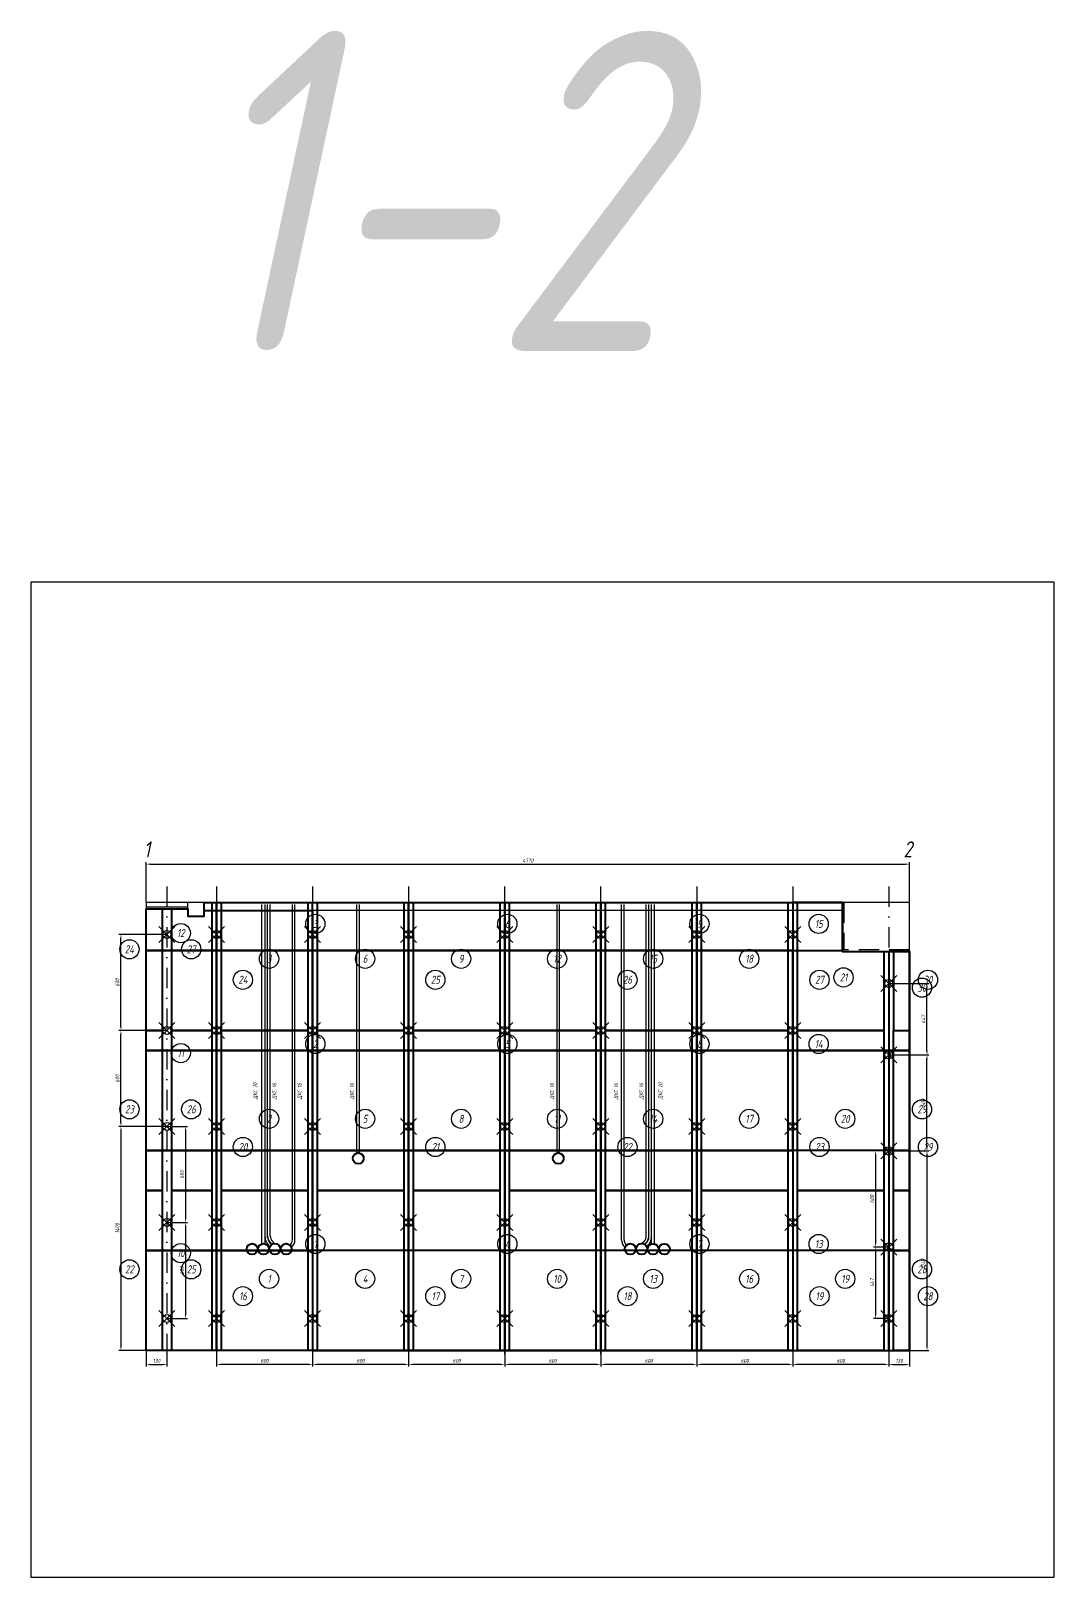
# Model space of a CAD drawing. Header units: millimetres. Extents: x -58926 to 122586, y -58688 to 8347.
# Drawn here: x -12860 to -6467, y -1320 to 8340 of the extents above; entities that cross this region are included whole.
import ezdxf
from ezdxf.enums import TextEntityAlignment as Align

# ---------------------------------------------------------------- set-up
doc = ezdxf.new("R2010")
doc.units = ezdxf.units.MM
doc.header["$PDMODE"] = 35
doc.header["$PDSIZE"] = 50
doc.linetypes.add('DASHDOT', pattern=[25.4, 12.7, -6.35, 0, -6.35])
doc.linetypes.add('DASHED', pattern=[19.05, 12.7, -6.35])
for name, color, linetype in [('01 Черновое', 7, 'Continuous'), ('02 Розетки', 7, 'Continuous'), ('02 ЭОМ и СС', 7, 'Continuous'), ('03 Потолок', 7, 'Continuous'), ('04 Освещение', 7, 'Continuous'), ('05 Слаботочка', 7, 'Continuous'), ('101 Крепление', 7, 'Continuous'), ('101 Крепление размеры', 7, 'Continuous'), ('102 Звукоизоляция', 7, 'Continuous'), ('103 ГВЛ слой 1', 7, 'Continuous'), ('104 ГВЛ слой 2', 7, 'Continuous')]:
    doc.layers.add(name, color=color, linetype=linetype)
doc.layers.add('100 noprint', color=1, linetype='Continuous', plot=False)
doc.styles.get("Standard").update_dxf_attribs({"font": 'arial.ttf'})
doc.styles.add('ГОСТ-ISOCPEUR', font='isocpeui.ttf', dxfattribs={"width": 0.8})
doc.dimstyles.new('ISO-25', dxfattribs={"dimtxt": 2.5, "dimasz": 2.5, "dimexe": 1.25, "dimexo": 0.625, "dimtad": 1, "dimtxsty": 'Standard', "dimcen": 2.5, "dimadec": 0, "dimazin": 0, "dimtfac": 1, "dimtmove": 0, "dimatfit": 3, "dimfxl": 1, "dimarcsym": 0})

# ---------------------------------------------------------------- blocks, each defined once
blk = doc.blocks.new('*D39')
at = {"layer": '101 Крепление размеры', "color": 0, "lineweight": -2}
for p, q in [((-7499.5, 95.2), (-7499.5, -4.3)), ((-7474.5, 8.2), (-7394.5, 8.2)), ((-7369.5, 95.2), (-7369.5, -4.3))]:
    blk.add_line(p, q, dxfattribs=at)
at = {"layer": '101 Крепление размеры', "color": 0}
for points in [[(-7474.5, 12.4), (-7474.5, 4.1), (-7499.5, 8.2)], [(-7394.5, 4.1), (-7394.5, 12.4), (-7369.5, 8.2)]]:
    blk.add_solid(points, dxfattribs=at)
at = {"layer": 'Defpoints', "color": 0}
for p in [(-7499.5, 95.2), (-7369.5, 95.2), (-7369.5, 8.2)]:
    blk.add_point(p, dxfattribs=at)
at = {"layer": '101 Крепление размеры', "color": 0, "insert": (-7434.5, 30.7), "char_height": 25, "attachment_point": 5, "style": 'ГОСТ-ISOCPEUR'}
blk.add_mtext('130', dxfattribs=at)
blk = doc.blocks.new('*D40')
at = {"layer": '101 Крепление размеры', "color": 0, "lineweight": -2}
for p, q in [((-8099.5, 95.2), (-8099.5, -4.3)), ((-7524.5, 8.2), (-8074.5, 8.2)), ((-7499.5, 95.2), (-7499.5, -4.3))]:
    blk.add_line(p, q, dxfattribs=at)
at = {"layer": '101 Крепление размеры', "color": 0}
for points in [[(-8074.5, 12.4), (-8074.5, 4.1), (-8099.5, 8.2)], [(-7524.5, 4.1), (-7524.5, 12.4), (-7499.5, 8.2)]]:
    blk.add_solid(points, dxfattribs=at)
at = {"layer": 'Defpoints', "color": 0}
for p in [(-8099.5, 95.2), (-8099.5, 8.2), (-7499.5, 95.2)]:
    blk.add_point(p, dxfattribs=at)
at = {"layer": '101 Крепление размеры', "color": 0, "insert": (-7799.5, 30.7), "char_height": 25, "attachment_point": 5, "style": 'ГОСТ-ISOCPEUR'}
blk.add_mtext('600', dxfattribs=at)
blk = doc.blocks.new('*D41')
at = {"layer": '101 Крепление размеры', "color": 0, "lineweight": -2}
for p, q in [((-8699.5, 95.2), (-8699.5, -4.3)), ((-8124.5, 8.2), (-8674.5, 8.2)), ((-8099.5, 95.2), (-8099.5, -4.3))]:
    blk.add_line(p, q, dxfattribs=at)
at = {"layer": '101 Крепление размеры', "color": 0}
for points in [[(-8674.5, 12.4), (-8674.5, 4.1), (-8699.5, 8.2)], [(-8124.5, 4.1), (-8124.5, 12.4), (-8099.5, 8.2)]]:
    blk.add_solid(points, dxfattribs=at)
at = {"layer": 'Defpoints', "color": 0}
for p in [(-8699.5, 95.2), (-8699.5, 8.2), (-8099.5, 95.2)]:
    blk.add_point(p, dxfattribs=at)
at = {"layer": '101 Крепление размеры', "color": 0, "insert": (-8399.5, 30.7), "char_height": 25, "attachment_point": 5, "style": 'ГОСТ-ISOCPEUR'}
blk.add_mtext('600', dxfattribs=at)
blk = doc.blocks.new('*D42')
at = {"layer": '101 Крепление размеры', "color": 0, "lineweight": -2}
for p, q in [((-9299.5, 95.2), (-9299.5, -4.3)), ((-8724.5, 8.2), (-9274.5, 8.2)), ((-8699.5, 95.2), (-8699.5, -4.3))]:
    blk.add_line(p, q, dxfattribs=at)
at = {"layer": '101 Крепление размеры', "color": 0}
for points in [[(-9274.5, 12.4), (-9274.5, 4.1), (-9299.5, 8.2)], [(-8724.5, 4.1), (-8724.5, 12.4), (-8699.5, 8.2)]]:
    blk.add_solid(points, dxfattribs=at)
at = {"layer": 'Defpoints', "color": 0}
for p in [(-9299.5, 95.2), (-9299.5, 8.2), (-8699.5, 95.2)]:
    blk.add_point(p, dxfattribs=at)
at = {"layer": '101 Крепление размеры', "color": 0, "insert": (-8999.5, 30.7), "char_height": 25, "attachment_point": 5, "style": 'ГОСТ-ISOCPEUR'}
blk.add_mtext('600', dxfattribs=at)
blk = doc.blocks.new('*D43')
at = {"layer": '101 Крепление размеры', "color": 0, "lineweight": -2}
for p, q in [((-9899.5, 95.2), (-9899.5, -4.3)), ((-9324.5, 8.2), (-9874.5, 8.2)), ((-9299.5, 95.2), (-9299.5, -4.3))]:
    blk.add_line(p, q, dxfattribs=at)
at = {"layer": '101 Крепление размеры', "color": 0}
for points in [[(-9874.5, 12.4), (-9874.5, 4.1), (-9899.5, 8.2)], [(-9324.5, 4.1), (-9324.5, 12.4), (-9299.5, 8.2)]]:
    blk.add_solid(points, dxfattribs=at)
at = {"layer": 'Defpoints', "color": 0}
for p in [(-9899.5, 95.2), (-9899.5, 8.2), (-9299.5, 95.2)]:
    blk.add_point(p, dxfattribs=at)
at = {"layer": '101 Крепление размеры', "color": 0, "insert": (-9599.5, 30.7), "char_height": 25, "attachment_point": 5, "style": 'ГОСТ-ISOCPEUR'}
blk.add_mtext('600', dxfattribs=at)
blk = doc.blocks.new('*D44')
at = {"layer": '101 Крепление размеры', "color": 0, "lineweight": -2}
for p, q in [((-10499.5, 95.2), (-10499.5, -4.3)), ((-9924.5, 8.2), (-10474.5, 8.2)), ((-9899.5, 95.2), (-9899.5, -4.3))]:
    blk.add_line(p, q, dxfattribs=at)
at = {"layer": '101 Крепление размеры', "color": 0}
for points in [[(-10474.5, 12.4), (-10474.5, 4.1), (-10499.5, 8.2)], [(-9924.5, 4.1), (-9924.5, 12.4), (-9899.5, 8.2)]]:
    blk.add_solid(points, dxfattribs=at)
at = {"layer": 'Defpoints', "color": 0}
for p in [(-10499.5, 95.2), (-10499.5, 8.2), (-9899.5, 95.2)]:
    blk.add_point(p, dxfattribs=at)
at = {"layer": '101 Крепление размеры', "color": 0, "insert": (-10199.5, 30.7), "char_height": 25, "attachment_point": 5, "style": 'ГОСТ-ISOCPEUR'}
blk.add_mtext('600', dxfattribs=at)
blk = doc.blocks.new('*D45')
at = {"layer": '101 Крепление размеры', "color": 0, "lineweight": -2}
for p, q in [((-11099.5, 95.2), (-11099.5, -4.3)), ((-10524.5, 8.2), (-11074.5, 8.2)), ((-10499.5, 95.2), (-10499.5, -4.3))]:
    blk.add_line(p, q, dxfattribs=at)
at = {"layer": '101 Крепление размеры', "color": 0}
for points in [[(-11074.5, 12.4), (-11074.5, 4.1), (-11099.5, 8.2)], [(-10524.5, 4.1), (-10524.5, 12.4), (-10499.5, 8.2)]]:
    blk.add_solid(points, dxfattribs=at)
at = {"layer": 'Defpoints', "color": 0}
for p in [(-11099.5, 95.2), (-11099.5, 8.2), (-10499.5, 95.2)]:
    blk.add_point(p, dxfattribs=at)
at = {"layer": '101 Крепление размеры', "color": 0, "insert": (-10799.5, 30.7), "char_height": 25, "attachment_point": 5, "style": 'ГОСТ-ISOCPEUR'}
blk.add_mtext('600', dxfattribs=at)
blk = doc.blocks.new('*D46')
at = {"layer": '101 Крепление размеры', "color": 0, "lineweight": -2}
for p, q in [((-11699.5, 95.2), (-11699.5, -4.3)), ((-11124.5, 8.2), (-11674.5, 8.2)), ((-11099.5, 95.2), (-11099.5, -4.3))]:
    blk.add_line(p, q, dxfattribs=at)
at = {"layer": '101 Крепление размеры', "color": 0}
for points in [[(-11674.5, 12.4), (-11674.5, 4.1), (-11699.5, 8.2)], [(-11124.5, 4.1), (-11124.5, 12.4), (-11099.5, 8.2)]]:
    blk.add_solid(points, dxfattribs=at)
at = {"layer": 'Defpoints', "color": 0}
for p in [(-11699.5, 95.2), (-11699.5, 8.2), (-11099.5, 95.2)]:
    blk.add_point(p, dxfattribs=at)
at = {"layer": '101 Крепление размеры', "color": 0, "insert": (-11399.5, 30.7), "char_height": 25, "attachment_point": 5, "style": 'ГОСТ-ISOCPEUR'}
blk.add_mtext('600', dxfattribs=at)
blk = doc.blocks.new('*D47')
at = {"layer": '101 Крепление размеры', "color": 0, "lineweight": -2}
for p, q in [((-12139.5, 95.2), (-12139.5, -4.3)), ((-12114.5, 8.2), (-12034.5, 8.2)), ((-12009.5, 95.2), (-12009.5, -4.3))]:
    blk.add_line(p, q, dxfattribs=at)
at = {"layer": '101 Крепление размеры', "color": 0}
for points in [[(-12114.5, 12.4), (-12114.5, 4.1), (-12139.5, 8.2)], [(-12034.5, 4.1), (-12034.5, 12.4), (-12009.5, 8.2)]]:
    blk.add_solid(points, dxfattribs=at)
at = {"layer": 'Defpoints', "color": 0}
for p in [(-12139.5, 95.2), (-12009.5, 95.2), (-12009.5, 8.2)]:
    blk.add_point(p, dxfattribs=at)
at = {"layer": '101 Крепление размеры', "color": 0, "insert": (-12074.5, 30.7), "char_height": 25, "attachment_point": 5, "style": 'ГОСТ-ISOCPEUR'}
blk.add_mtext('130', dxfattribs=at)
blk = doc.blocks.new('*D48')
at = {"layer": '101 Крепление размеры', "color": 0, "lineweight": -2}
for p, q in [((-12009.5, 1495.2), (-12309.7, 1495.2)), ((-12297.2, 1470.2), (-12297.2, 120.2)), ((-12009.5, 95.2), (-12309.7, 95.2))]:
    blk.add_line(p, q, dxfattribs=at)
at = {"layer": '101 Крепление размеры', "color": 0}
for points in [[(-12293.1, 1470.2), (-12301.4, 1470.2), (-12297.2, 1495.2)], [(-12301.4, 120.2), (-12293.1, 120.2), (-12297.2, 95.2)]]:
    blk.add_solid(points, dxfattribs=at)
at = {"layer": 'Defpoints', "color": 0}
for p in [(-12009.5, 1495.2), (-12297.2, 95.2), (-12009.5, 95.2)]:
    blk.add_point(p, dxfattribs=at)
at = {"layer": '101 Крепление размеры', "color": 0, "insert": (-12319.7, 859.7), "char_height": 25, "attachment_point": 5, "rotation": 90, "style": 'ГОСТ-ISOCPEUR'}
blk.add_mtext('1400', dxfattribs=at)
blk = doc.blocks.new('*D49')
at = {"layer": '101 Крепление размеры', "color": 0, "lineweight": -2}
for p, q in [((-12009.5, 2095.2), (-12309.7, 2095.2)), ((-12297.2, 1520.2), (-12297.2, 2070.2)), ((-12009.5, 1495.2), (-12309.7, 1495.2))]:
    blk.add_line(p, q, dxfattribs=at)
at = {"layer": '101 Крепление размеры', "color": 0}
for points in [[(-12293.1, 2070.2), (-12301.4, 2070.2), (-12297.2, 2095.2)], [(-12301.4, 1520.2), (-12293.1, 1520.2), (-12297.2, 1495.2)]]:
    blk.add_solid(points, dxfattribs=at)
at = {"layer": 'Defpoints', "color": 0}
for p in [(-12297.2, 2095.2), (-12009.5, 2095.2), (-12009.5, 1495.2)]:
    blk.add_point(p, dxfattribs=at)
at = {"layer": '101 Крепление размеры', "color": 0, "insert": (-12319.7, 1795.2), "char_height": 25, "attachment_point": 5, "rotation": 90, "style": 'ГОСТ-ISOCPEUR'}
blk.add_mtext('600', dxfattribs=at)
blk = doc.blocks.new('*D50')
at = {"layer": '101 Крепление размеры', "color": 0, "lineweight": -2}
for p, q in [((-12009.5, 2695.2), (-12309.7, 2695.2)), ((-12297.2, 2120.2), (-12297.2, 2670.2)), ((-12009.5, 2095.2), (-12309.7, 2095.2))]:
    blk.add_line(p, q, dxfattribs=at)
at = {"layer": '101 Крепление размеры', "color": 0}
for points in [[(-12293.1, 2670.2), (-12301.4, 2670.2), (-12297.2, 2695.2)], [(-12301.4, 2120.2), (-12293.1, 2120.2), (-12297.2, 2095.2)]]:
    blk.add_solid(points, dxfattribs=at)
at = {"layer": 'Defpoints', "color": 0}
for p in [(-12297.2, 2695.2), (-12009.5, 2695.2), (-12009.5, 2095.2)]:
    blk.add_point(p, dxfattribs=at)
at = {"layer": '101 Крепление размеры', "color": 0, "insert": (-12319.7, 2395.2), "char_height": 25, "attachment_point": 5, "rotation": 90, "style": 'ГОСТ-ISOCPEUR'}
blk.add_mtext('600', dxfattribs=at)
blk = doc.blocks.new('*D51')
at = {"layer": '101 Крепление размеры', "color": 0, "lineweight": -2}
for p, q in [((-12010.1, 1495.2), (-11880.8, 1495.2)), ((-11893.3, 1470.2), (-11893.3, 920.2)), ((-12009.5, 895.2), (-11880.8, 895.2))]:
    blk.add_line(p, q, dxfattribs=at)
at = {"layer": '101 Крепление размеры', "color": 0}
for points in [[(-11889.1, 1470.2), (-11897.5, 1470.2), (-11893.3, 1495.2)], [(-11897.5, 920.2), (-11889.1, 920.2), (-11893.3, 895.2)]]:
    blk.add_solid(points, dxfattribs=at)
at = {"layer": 'Defpoints', "color": 0}
for p in [(-12010.1, 1495.2), (-12009.5, 895.2), (-11893.3, 895.2)]:
    blk.add_point(p, dxfattribs=at)
at = {"layer": '101 Крепление размеры', "color": 0, "insert": (-11915.8, 1195.2), "char_height": 25, "attachment_point": 5, "rotation": 90, "style": 'ГОСТ-ISOCPEUR'}
blk.add_mtext('600', dxfattribs=at)
blk = doc.blocks.new('*D52')
at = {"layer": '101 Крепление размеры', "color": 0, "lineweight": -2}
for p, q in [((-12009.5, 895.2), (-11880.8, 895.2)), ((-11893.3, 870.2), (-11893.3, 320.2)), ((-12009.5, 295.2), (-11880.8, 295.2))]:
    blk.add_line(p, q, dxfattribs=at)
at = {"layer": '101 Крепление размеры', "color": 0}
for points in [[(-11889.1, 870.2), (-11897.5, 870.2), (-11893.3, 895.2)], [(-11897.5, 320.2), (-11889.1, 320.2), (-11893.3, 295.2)]]:
    blk.add_solid(points, dxfattribs=at)
at = {"layer": 'Defpoints', "color": 0}
for p in [(-12009.5, 895.2), (-12009.5, 295.2), (-11893.3, 295.2)]:
    blk.add_point(p, dxfattribs=at)
at = {"layer": '101 Крепление размеры', "color": 0, "insert": (-11915.8, 595.2), "char_height": 25, "attachment_point": 5, "rotation": 90, "style": 'ГОСТ-ISOCPEUR'}
blk.add_mtext('600', dxfattribs=at)
blk = doc.blocks.new('*D53')
at = {"layer": '101 Крепление размеры', "color": 0, "lineweight": -2}
for p, q in [((-7499.5, 1341.9), (-7248.2, 1341.9)), ((-7260.7, 1316.9), (-7260.7, 120.2)), ((-7499.5, 95.2), (-7248.2, 95.2))]:
    blk.add_line(p, q, dxfattribs=at)
at = {"layer": '101 Крепление размеры', "color": 0}
for points in [[(-7256.5, 1316.9), (-7264.9, 1316.9), (-7260.7, 1341.9)], [(-7264.9, 120.2), (-7256.5, 120.2), (-7260.7, 95.2)]]:
    blk.add_solid(points, dxfattribs=at)
at = {"layer": 'Defpoints', "color": 0}
for p in [(-7499.5, 1341.9), (-7499.5, 95.2), (-7260.7, 95.2)]:
    blk.add_point(p, dxfattribs=at)
at = {"layer": '101 Крепление размеры', "color": 0, "insert": (-7283.2, 637.6), "char_height": 25, "attachment_point": 5, "rotation": 90, "style": 'ГОСТ-ISOCPEUR'}
blk.add_mtext('1247', dxfattribs=at)
blk = doc.blocks.new('*D54')
at = {"layer": '101 Крепление размеры', "color": 0, "lineweight": -2}
for p, q in [((-7499.5, 1941.9), (-7248.2, 1941.9)), ((-7260.7, 1366.9), (-7260.7, 1916.9)), ((-7499.5, 1341.9), (-7248.2, 1341.9))]:
    blk.add_line(p, q, dxfattribs=at)
at = {"layer": '101 Крепление размеры', "color": 0}
for points in [[(-7256.5, 1916.9), (-7264.9, 1916.9), (-7260.7, 1941.9)], [(-7264.9, 1366.9), (-7256.5, 1366.9), (-7260.7, 1341.9)]]:
    blk.add_solid(points, dxfattribs=at)
at = {"layer": 'Defpoints', "color": 0}
for p in [(-7499.5, 1941.9), (-7260.7, 1941.9), (-7499.5, 1341.9)]:
    blk.add_point(p, dxfattribs=at)
at = {"layer": '101 Крепление размеры', "color": 0, "insert": (-7283.2, 1641.9), "char_height": 25, "attachment_point": 5, "rotation": 90, "style": 'ГОСТ-ISOCPEUR'}
blk.add_mtext('600', dxfattribs=at)
blk = doc.blocks.new('*D55')
at = {"layer": '101 Крепление размеры', "color": 0, "lineweight": -2}
for p, q in [((-7499.5, 2388.7), (-7248.2, 2388.7)), ((-7260.7, 1966.9), (-7260.7, 2363.7)), ((-7499.5, 1941.9), (-7248.2, 1941.9))]:
    blk.add_line(p, q, dxfattribs=at)
at = {"layer": '101 Крепление размеры', "color": 0}
for points in [[(-7256.5, 2363.7), (-7264.9, 2363.7), (-7260.7, 2388.7)], [(-7264.9, 1966.9), (-7256.5, 1966.9), (-7260.7, 1941.9)]]:
    blk.add_solid(points, dxfattribs=at)
at = {"layer": 'Defpoints', "color": 0}
for p in [(-7499.5, 2388.7), (-7260.7, 2388.7), (-7499.5, 1941.9)]:
    blk.add_point(p, dxfattribs=at)
at = {"layer": '101 Крепление размеры', "color": 0, "insert": (-7283.2, 2165.3), "char_height": 25, "attachment_point": 5, "rotation": 90, "style": 'ГОСТ-ISOCPEUR'}
blk.add_mtext('447', dxfattribs=at)
blk = doc.blocks.new('*D56')
at = {"layer": '101 Крепление размеры', "color": 0, "lineweight": -2}
for p, q in [((-7498.9, 1341.9), (-7594.1, 1341.9)), ((-7581.6, 1316.9), (-7581.6, 766.9)), ((-7499.5, 741.9), (-7594.1, 741.9))]:
    blk.add_line(p, q, dxfattribs=at)
at = {"layer": '101 Крепление размеры', "color": 0}
for points in [[(-7577.5, 1316.9), (-7585.8, 1316.9), (-7581.6, 1341.9)], [(-7585.8, 766.9), (-7577.5, 766.9), (-7581.6, 741.9)]]:
    blk.add_solid(points, dxfattribs=at)
at = {"layer": 'Defpoints', "color": 0}
for p in [(-7498.9, 1341.9), (-7581.6, 741.9), (-7499.5, 741.9)]:
    blk.add_point(p, dxfattribs=at)
at = {"layer": '101 Крепление размеры', "color": 0, "insert": (-7604.1, 1041.9), "char_height": 25, "attachment_point": 5, "rotation": 90, "style": 'ГОСТ-ISOCPEUR'}
blk.add_mtext('600', dxfattribs=at)
blk = doc.blocks.new('*D57')
at = {"layer": '101 Крепление размеры', "color": 0, "lineweight": -2}
for p, q in [((-7499.5, 741.9), (-7594.1, 741.9)), ((-7581.6, 716.9), (-7581.6, 320.2)), ((-7499.5, 295.2), (-7594.1, 295.2))]:
    blk.add_line(p, q, dxfattribs=at)
at = {"layer": '101 Крепление размеры', "color": 0}
for points in [[(-7577.5, 716.9), (-7585.8, 716.9), (-7581.6, 741.9)], [(-7585.8, 320.2), (-7577.5, 320.2), (-7581.6, 295.2)]]:
    blk.add_solid(points, dxfattribs=at)
at = {"layer": 'Defpoints', "color": 0}
for p in [(-7499.5, 741.9), (-7581.6, 295.2), (-7499.5, 295.2)]:
    blk.add_point(p, dxfattribs=at)
at = {"layer": '101 Крепление размеры', "color": 0, "insert": (-7604.1, 518.6), "char_height": 25, "attachment_point": 5, "rotation": 90, "style": 'ГОСТ-ISOCPEUR'}
blk.add_mtext('447', dxfattribs=at)
blk = doc.blocks.new('*D405')
at = {"layer": '01 Черновое', "color": 0, "lineweight": -2}
for p, q in [((-12139.5, 2895.2), (-12139.5, 3146.6)), ((-12114.5, 3134.1), (-7394.5, 3134.1)), ((-7369.5, 2895.2), (-7369.5, 3146.6))]:
    blk.add_line(p, q, dxfattribs=at)
at = {"layer": '01 Черновое', "color": 0}
for points in [[(-12114.5, 3138.3), (-12114.5, 3129.9), (-12139.5, 3134.1)], [(-7394.5, 3129.9), (-7394.5, 3138.3), (-7369.5, 3134.1)]]:
    blk.add_solid(points, dxfattribs=at)
at = {"layer": 'Defpoints', "color": 0}
for p in [(-7369.5, 3134.1), (-12139.5, 2895.2), (-7369.5, 2895.2)]:
    blk.add_point(p, dxfattribs=at)
at = {"layer": '01 Черновое', "color": 0, "insert": (-9754.5, 3156.6), "char_height": 25, "attachment_point": 5, "style": 'ГОСТ-ISOCPEUR'}
blk.add_mtext('4770', dxfattribs=at)

msp = doc.modelspace()

# ---------------------------------------------------------------- linework, layer by layer
at = {"layer": '01 Черновое', "linetype": 'DASHDOT', "ltscale": 10}
for p, q in [((-12009.812, 2995.176), (-12009.812, -4.283)), ((-11699.812, 2995.176), (-11699.812, -4.283)), ((-11099.812, 2995.176), (-11099.812, -4.283)), ((-10499.812, 2995.176), (-10499.812, -4.283)), ((-9899.812, 2995.176), (-9899.812, -4.283)), ((-9299.812, 2995.176), (-9299.812, -4.283)), ((-8699.812, 2995.176), (-8699.812, -4.283)), ((-8099.812, 2995.176), (-8099.812, -4.283)), ((-7499.812, 2995.176), (-7499.812, -4.283))]:
    msp.add_line(p, q, dxfattribs=at)
at = {"layer": '01 Черновое'}
msp.add_lwpolyline([(-7369.5, 95.176), (-7369.5, 2895.176), (-12139.5, 2895.176), (-12139.5, 95.176)], close=True, dxfattribs=at)
at = {"layer": '02 Розетки'}
for p, q in [((-11416.5, 761.479), (-11416.5, 2882.062)), ((-11396.5, 761.479), (-11396.5, 2882.062)), ((-8982.5, 761.093), (-8982.5, 2881.676)), ((-8962.5, 761.093), (-8962.5, 2881.676))]:
    msp.add_line(p, q, dxfattribs=at)
at = {"layer": '02 Розетки', "lineweight": 40}
for centre in [(-11477.5, 728.983), (-11406.5, 728.983), (-8972.5, 728.597), (-8901.5, 728.597)]:
    msp.add_circle(centre, 34, dxfattribs=at)
at = {"layer": '02 ЭОМ и СС'}
for p, q in [((-11416.5, 761.479), (-11416.5, 2882.062)), ((-11396.5, 761.479), (-11396.5, 2882.062)), ((-11396.5, 802.107), (-11396.5, 2881.676)), ((-11380.5, 802.107), (-11380.5, 2881.676)), ((-11364.5, 810.674), (-11364.5, 2881.676)), ((-11225.852, 787.641), (-11225.852, 2882.062)), ((-11209.852, 787.641), (-11209.852, 2882.062)), ((-10822.5, 1328.608), (-10822.5, 2881.676)), ((-10806.5, 1328.608), (-10806.5, 2881.676)), ((-9572.5, 1328.608), (-9572.5, 2881.676)), ((-9556.5, 1328.608), (-9556.5, 2881.676)), ((-9169.148, 787.255), (-9169.148, 2881.676)), ((-9153.148, 787.255), (-9153.148, 2881.676)), ((-9014.5, 810.674), (-9014.5, 2881.676)), ((-8998.5, 802.107), (-8998.5, 2881.676)), ((-8982.5, 761.093), (-8982.5, 2881.676)), ((-8982.5, 802.107), (-8982.5, 2881.676)), ((-8962.5, 761.093), (-8962.5, 2881.676)), ((-11350.441, 777.119), (-11336.764, 763.442)), ((-9028.559, 776.733), (-9042.235, 763.056)), ((-11374.476, 754.182), (-11365.59, 745.296)), ((-11366.441, 768.552), (-11355.122, 757.233)), ((-11358.476, 762.749), (-11353.83, 758.102)), ((-9020.524, 762.362), (-9025.17, 757.716)), ((-9012.559, 768.166), (-9023.878, 756.846)), ((-9004.524, 753.796), (-9013.41, 744.91))]:
    msp.add_line(p, q, dxfattribs=at)
at = {"layer": '02 ЭОМ и СС', "lineweight": 40}
for centre in [(-10814.5, 1295.562), (-9564.5, 1295.562), (-11477.5, 728.983), (-11406.5, 728.983), (-11335.5, 729.466), (-11264.5, 729.176), (-9114.5, 729.176), (-9043.5, 729.466), (-8972.5, 728.597), (-8901.5, 728.597)]:
    msp.add_circle(centre, 34, dxfattribs=at)
at = {"layer": '02 ЭОМ и СС'}
for centre, radius, start, end in [((-11332.5, 802.493), 64, 180, 229.0136663), ((-11316.5, 811.06), 64, 180, 229.0136663), ((-11332.5, 802.493), 48, 180, 225), ((-11316.5, 811.06), 48, 180, 225), ((-11273.852, 787.641), 48, 315, 0), ((-11273.852, 787.641), 64, 310.9863337, 0), ((-9105.148, 787.255), 64, 180, 229.0136663), ((-9105.148, 787.255), 48, 180, 225), ((-9062.5, 810.674), 48, 315, 0), ((-9062.5, 810.674), 64, 310.9863337, 0), ((-9046.5, 802.107), 48, 315, 0), ((-9046.5, 802.107), 64, 310.9863337, 0)]:
    msp.add_arc(centre, radius, start, end, dxfattribs=at)
at = {"layer": '03 Потолок', "lineweight": -2}
for p, q in [((-12139.5, 2868.176), (-11880.125, 2868.176)), ((-12139.5, 2855.676), (-11880.125, 2855.676)), ((-11880.125, 2808.176), (-11880.125, 2895.176)), ((-11776.125, 2808.176), (-11880.125, 2808.176)), ((-11776.125, 2808.176), (-11776.125, 2895.176)), ((-7789.5, 2845.176), (-11776.125, 2845.176)), ((-7789.5, 2895.176), (-7789.5, 2588.676)), ((-7369.5, 2588.676), (-7789.5, 2588.676))]:
    msp.add_line(p, q, dxfattribs=at)
at = {"layer": '03 Потолок', "linetype": 'DASHED', "ltscale": 10}
for p in [(-7780, 2895.176), (-7369.5, 2598.176)]:
    msp.add_line(p, (-7780, 2598.176), dxfattribs=at)
at = {"layer": '04 Освещение'}
for p, q in [((-11396.5, 802.107), (-11396.5, 2881.676)), ((-11380.5, 802.107), (-11380.5, 2881.676)), ((-11364.5, 810.674), (-11364.5, 2881.676)), ((-10822.5, 1328.608), (-10822.5, 2881.676)), ((-10806.5, 1328.608), (-10806.5, 2881.676)), ((-9572.5, 1328.608), (-9572.5, 2881.676)), ((-9556.5, 1328.608), (-9556.5, 2881.676)), ((-9014.5, 810.674), (-9014.5, 2881.676)), ((-8998.5, 802.107), (-8998.5, 2881.676)), ((-8982.5, 802.107), (-8982.5, 2881.676)), ((-11350.441, 777.119), (-11336.764, 763.442)), ((-9028.559, 776.733), (-9042.235, 763.056)), ((-11374.476, 754.182), (-11365.59, 745.296)), ((-11366.441, 768.552), (-11355.122, 757.233)), ((-11358.476, 762.749), (-11353.83, 758.102)), ((-9020.524, 762.362), (-9025.17, 757.716)), ((-9012.559, 768.166), (-9023.878, 756.846)), ((-9004.524, 753.796), (-9013.41, 744.91))]:
    msp.add_line(p, q, dxfattribs=at)
at = {"layer": '04 Освещение', "lineweight": 40}
for centre in [(-10814.5, 1295.562), (-9564.5, 1295.562), (-11335.5, 729.466), (-9043.5, 729.466)]:
    msp.add_circle(centre, 34, dxfattribs=at)
at = {"layer": '04 Освещение'}
for centre, radius, start, end in [((-11332.5, 802.493), 64, 180, 229.0136663), ((-11316.5, 811.06), 64, 180, 229.0136663), ((-11332.5, 802.493), 48, 180, 225), ((-11316.5, 811.06), 48, 180, 225), ((-9062.5, 810.674), 48, 315, 0), ((-9062.5, 810.674), 64, 310.9863337, 0), ((-9046.5, 802.107), 48, 315, 0), ((-9046.5, 802.107), 64, 310.9863337, 0)]:
    msp.add_arc(centre, radius, start, end, dxfattribs=at)
at = {"layer": '05 Слаботочка'}
for p, q in [((-11225.852, 787.641), (-11225.852, 2882.062)), ((-11209.852, 787.641), (-11209.852, 2882.062)), ((-9169.148, 787.255), (-9169.148, 2881.676)), ((-9153.148, 787.255), (-9153.148, 2881.676))]:
    msp.add_line(p, q, dxfattribs=at)
at = {"layer": '05 Слаботочка', "lineweight": 40}
for centre in [(-11264.5, 729.176), (-9114.5, 729.176)]:
    msp.add_circle(centre, 34, dxfattribs=at)
at = {"layer": '05 Слаботочка'}
for centre, radius, start, end in [((-11273.852, 787.641), 48, 315, 0), ((-11273.852, 787.641), 64, 310.9863337, 0), ((-9105.148, 787.255), 64, 180, 229.0136663), ((-9105.148, 787.255), 48, 180, 225)]:
    msp.add_arc(centre, radius, start, end, dxfattribs=at)
at = {"layer": '100 noprint'}
msp.add_lwpolyline([(-12859.622, 4896.337), (-12859.622, -1320.331), (-6466.666, -1320.331), (-6466.666, 4896.337)], close=True, dxfattribs=at)
at = {"layer": '101 Крепление', "color": 5}
for points in [[(-12039.5, 2855.676), (-12039.5, 95.176), (-11979.5, 95.176), (-11979.5, 2855.676)], [(-11729.5, 2895.176), (-11729.5, 95.176), (-11669.5, 95.176), (-11669.5, 2895.176)], [(-11129.5, 2895.176), (-11129.5, 95.176), (-11069.5, 95.176), (-11069.5, 2895.176)], [(-10529.5, 2895.176), (-10529.5, 95.176), (-10469.5, 95.176), (-10469.5, 2895.176)], [(-9929.5, 2895.176), (-9929.5, 95.176), (-9869.5, 95.176), (-9869.5, 2895.176)], [(-9329.5, 2895.176), (-9329.5, 95.176), (-9269.5, 95.176), (-9269.5, 2895.176)], [(-8729.5, 2895.176), (-8729.5, 95.176), (-8669.5, 95.176), (-8669.5, 2895.176)], [(-8129.5, 2895.176), (-8129.5, 95.176), (-8069.5, 95.176), (-8069.5, 2895.176)], [(-7529.5, 2588.676), (-7529.5, 95.176), (-7469.5, 95.176), (-7469.5, 2588.676)]]:
    msp.add_lwpolyline(points, close=True, dxfattribs=at)
for p in [(-12009.5, 2695.176), (-11699.5, 2695.176), (-11099.5, 2695.176), (-10499.5, 2695.176), (-9899.5, 2695.176), (-9299.5, 2695.176), (-8699.5, 2695.176), (-8099.5, 2695.176), (-7499.5, 2388.676), (-12009.5, 2095.176), (-11699.5, 2095.176), (-11099.5, 2095.176), (-10499.5, 2095.176), (-9899.5, 2095.176), (-9299.5, 2095.176), (-8699.5, 2095.176), (-8099.5, 2095.176), (-7499.5, 1941.926), (-12009.5, 1495.176), (-11699.5, 1495.176), (-11099.5, 1495.176), (-10499.5, 1495.176), (-9899.5, 1495.176), (-9299.5, 1495.176), (-8699.5, 1495.176), (-8099.5, 1495.176), (-7499.5, 1341.926), (-12009.5, 895.176), (-11699.5, 895.176), (-11099.5, 895.176), (-10499.5, 895.176), (-9899.5, 895.176), (-9299.5, 895.176), (-8699.5, 895.176), (-8099.5, 895.176), (-7499.5, 741.926), (-12009.5, 295.176), (-11699.5, 295.176), (-11099.5, 295.176), (-10499.5, 295.176), (-9899.5, 295.176), (-9299.5, 295.176), (-8699.5, 295.176), (-8099.5, 295.176), (-7499.5, 295.176)]:
    msp.add_point(p, dxfattribs=at)
at = {"layer": '102 Звукоизоляция', "color": 74, "linetype": 'Continuous', "lineweight": 40, "ltscale": 10, "flags": 128}
for points in [[(-12039.5, 2095.176), (-12139.5, 2095.176), (-12139.5, 2855.676), (-12039.5, 2855.676)], [(-11979.5, 2095.176), (-11979.5, 2855.676), (-11880.125, 2855.676), (-11880.125, 2808.176), (-11776.125, 2808.176), (-11776.125, 2895.176), (-11729.5, 2895.176), (-11729.5, 2095.176)], [(-11129.5, 2095.176), (-11669.5, 2095.176), (-11669.5, 2895.176), (-11129.5, 2895.176)], [(-10529.5, 2095.176), (-11069.5, 2095.176), (-11069.5, 2895.176), (-10529.5, 2895.176)], [(-9929.5, 2095.176), (-10469.5, 2095.176), (-10469.5, 2895.176), (-9929.5, 2895.176)], [(-9329.5, 2095.176), (-9869.5, 2095.176), (-9869.5, 2895.176), (-9329.5, 2895.176)], [(-8729.5, 2095.176), (-9269.5, 2095.176), (-9269.5, 2895.176), (-8729.5, 2895.176)], [(-8129.5, 2095.176), (-8669.5, 2095.176), (-8669.5, 2895.176), (-8129.5, 2895.176)], [(-8069.5, 2095.176), (-8069.5, 2895.176), (-7789.5, 2895.176), (-7789.5, 2588.676), (-7529.5, 2588.676), (-7529.5, 2095.176)], [(-7469.5, 2588.676), (-7469.5, 2095.176), (-7369.5, 2095.176), (-7369.5, 2588.676)], [(-12039.5, 1095.176), (-12139.5, 1095.176), (-12139.5, 2095.176), (-12039.5, 2095.176)], [(-11729.5, 1095.176), (-11979.5, 1095.176), (-11979.5, 2095.176), (-11729.5, 2095.176)], [(-11129.5, 1095.176), (-11669.5, 1095.176), (-11669.5, 2095.176), (-11129.5, 2095.176)], [(-10529.5, 1095.176), (-11069.5, 1095.176), (-11069.5, 2095.176), (-10529.5, 2095.176)], [(-9929.5, 1095.176), (-10469.5, 1095.176), (-10469.5, 2095.176), (-9929.5, 2095.176)], [(-9329.5, 1095.176), (-9869.5, 1095.176), (-9869.5, 2095.176), (-9329.5, 2095.176)], [(-8729.5, 1095.176), (-9269.5, 1095.176), (-9269.5, 2095.176), (-8729.5, 2095.176)], [(-8129.5, 1095.176), (-8669.5, 1095.176), (-8669.5, 2095.176), (-8129.5, 2095.176)], [(-7529.5, 1095.176), (-8069.5, 1095.176), (-8069.5, 2095.176), (-7529.5, 2095.176)], [(-7369.5, 1095.176), (-7469.5, 1095.176), (-7469.5, 2095.176), (-7369.5, 2095.176)], [(-12039.5, 95.176), (-12139.5, 95.176), (-12139.5, 1095.176), (-12039.5, 1095.176)], [(-11729.5, 95.176), (-11979.5, 95.176), (-11979.5, 1095.176), (-11729.5, 1095.176)], [(-11129.5, 95.176), (-11669.5, 95.176), (-11669.5, 1095.176), (-11129.5, 1095.176)], [(-10529.5, 95.176), (-11069.5, 95.176), (-11069.5, 1095.176), (-10529.5, 1095.176)], [(-9929.5, 95.176), (-10469.5, 95.176), (-10469.5, 1095.176), (-9929.5, 1095.176)], [(-9329.5, 95.176), (-9869.5, 95.176), (-9869.5, 1095.176), (-9329.5, 1095.176)], [(-8729.5, 95.176), (-9269.5, 95.176), (-9269.5, 1095.176), (-8729.5, 1095.176)], [(-8129.5, 95.176), (-8669.5, 95.176), (-8669.5, 1095.176), (-8129.5, 1095.176)], [(-7529.5, 95.176), (-8069.5, 95.176), (-8069.5, 1095.176), (-7529.5, 1095.176)], [(-7369.5, 95.176), (-7469.5, 95.176), (-7469.5, 1095.176), (-7369.5, 1095.176)]]:
    msp.add_lwpolyline(points, close=True, dxfattribs=at)
at = {"layer": '102 Звукоизоляция', "color": 74}
for centre in [(-12243.974, 2602.274), (-11857.834, 2602.274), (-11371.62, 2542.955), (-10771.62, 2542.955), (-10171.62, 2542.955), (-9571.62, 2542.955), (-8971.62, 2542.955), (-8371.62, 2542.955), (-7781.883, 2426.477), (-7291.786, 2362.162), (-12243.974, 1602.274), (-11857.834, 1602.274), (-7291.786, 1602.274), (-11371.62, 1542.955), (-10771.62, 1542.955), (-10171.62, 1542.955), (-9571.62, 1542.955), (-8971.62, 1542.955), (-8371.62, 1542.955), (-7771.62, 1542.955), (-12243.974, 602.274), (-11857.834, 602.274), (-11371.62, 542.955), (-10771.62, 542.955), (-10171.62, 542.955), (-9571.62, 542.955), (-8971.62, 542.955), (-8371.62, 542.955), (-7771.62, 542.955), (-7291.786, 602.274)]:
    msp.add_circle(centre, 60, dxfattribs=at)
at = {"layer": '103 ГВЛ слой 1', "color": 6, "lineweight": 40}
for points in [[(-12139.5, 2595.176), (-12139.5, 2855.676), (-11880.125, 2855.676), (-11880.125, 2808.176), (-11776.125, 2808.176), (-11776.125, 2895.176), (-11699.5, 2895.176), (-11699.5, 2595.176)], [(-11699.5, 2595.176), (-11699.5, 2895.176), (-10499.5, 2895.176), (-10499.5, 2595.176)], [(-10499.5, 2595.176), (-10499.5, 2895.176), (-9299.5, 2895.176), (-9299.5, 2595.176)], [(-9299.5, 2595.176), (-9299.5, 2895.176), (-8099.5, 2895.176), (-8099.5, 2595.176)], [(-8099.5, 2895.176), (-8099.5, 2595.176), (-7789.5, 2595.176), (-7789.5, 2895.176)], [(-11699.5, 2595.176), (-11699.5, 1345.176), (-12139.5, 1345.176), (-12139.5, 2595.176)], [(-11699.5, 2595.176), (-10499.5, 2595.176), (-10499.5, 1345.176), (-11699.5, 1345.176)], [(-10499.5, 2595.176), (-9299.5, 2595.176), (-9299.5, 1345.176), (-10499.5, 1345.176)], [(-9299.5, 2595.176), (-8099.5, 2595.176), (-8099.5, 1345.176), (-9299.5, 1345.176)], [(-8099.5, 2595.176), (-7789.5, 2595.176), (-7789.5, 2588.676), (-7369.5, 2588.676), (-7369.5, 1345.176), (-8099.5, 1345.176)], [(-11699.5, 1345.176), (-11699.5, 95.176), (-12139.5, 95.176), (-12139.5, 1345.176)], [(-11699.5, 1345.176), (-10499.5, 1345.176), (-10499.5, 95.176), (-11699.5, 95.176)], [(-10499.5, 1345.176), (-9299.5, 1345.176), (-9299.5, 95.176), (-10499.5, 95.176)], [(-9299.5, 1345.176), (-8099.5, 1345.176), (-8099.5, 95.176), (-9299.5, 95.176)], [(-8099.5, 1345.176), (-8099.5, 95.176), (-7369.5, 95.176), (-7369.5, 1345.176)]]:
    msp.add_lwpolyline(points, close=True, dxfattribs=at)
at = {"layer": '103 ГВЛ слой 1', "color": 6}
for centre in [(-11082.5, 2760.79), (-9882.5, 2760.79), (-8682.5, 2760.79), (-7937.237, 2760.79), (-11923.31, 2703.462), (-11082.5, 2010.79), (-9882.5, 2010.79), (-8682.5, 2010.79), (-7937.237, 2010.79), (-11923.31, 1953.462), (-11082.5, 760.79), (-9882.5, 760.79), (-8682.5, 760.79), (-7937.237, 760.79), (-11923.31, 703.462)]:
    msp.add_circle(centre, 60, dxfattribs=at)
at = {"layer": '104 ГВЛ слой 2', "color": 3, "lineweight": 40}
for points in [[(-12139.5, 1970.176), (-12139.5, 2855.676), (-11880.125, 2855.676), (-11880.125, 2808.176), (-11776.125, 2808.176), (-11776.125, 2845.176), (-11099.5, 2845.176), (-11099.5, 1970.176)], [(-11099.5, 1970.176), (-11099.5, 2895.176), (-9899.5, 2895.176), (-9899.5, 1970.176)], [(-9899.5, 1970.176), (-9899.5, 2895.176), (-8699.5, 2895.176), (-8699.5, 1970.176)], [(-8699.5, 1970.176), (-8699.5, 2895.176), (-7789.5, 2895.176), (-7789.5, 2588.676), (-7499.5, 2588.676), (-7499.5, 1970.176)], [(-7499.5, 2588.676), (-7499.5, 1970.176), (-7369.5, 1970.176), (-7369.5, 2588.676)], [(-11099.5, 1970.176), (-11099.5, 720.176), (-12139.5, 720.176), (-12139.5, 1970.176)], [(-11099.5, 1970.176), (-9899.5, 1970.176), (-9899.5, 720.176), (-11099.5, 720.176)], [(-9899.5, 1970.176), (-8699.5, 1970.176), (-8699.5, 720.176), (-9899.5, 720.176)], [(-8699.5, 1970.176), (-7499.5, 1970.176), (-7499.5, 720.176), (-8699.5, 720.176)], [(-7499.5, 1970.176), (-7499.5, 720.176), (-7369.5, 720.176), (-7369.5, 1970.176)], [(-11099.5, 720.176), (-11099.5, 95.176), (-12139.5, 95.176), (-12139.5, 720.176)], [(-11099.5, 720.176), (-11099.5, 95.176), (-9899.5, 95.176), (-9899.5, 720.176)], [(-9899.5, 720.176), (-9899.5, 95.176), (-8699.5, 95.176), (-8699.5, 720.176)], [(-8699.5, 720.176), (-8699.5, 95.176), (-7499.5, 95.176), (-7499.5, 720.176)], [(-7499.5, 720.176), (-7499.5, 95.176), (-7369.5, 95.176), (-7369.5, 720.176)]]:
    msp.add_lwpolyline(points, close=True, dxfattribs=at)
at = {"layer": '104 ГВЛ слой 2', "color": 3}
for centre in [(-11534.991, 2411.856), (-10332.378, 2411.856), (-9132.378, 2411.856), (-7932.378, 2411.856), (-7254.826, 2411.856), (-11534.991, 1367.214), (-10332.378, 1367.214), (-9132.378, 1367.214), (-7932.378, 1367.214), (-7254.826, 1367.214), (-11534.991, 434.679), (-10332.378, 434.679), (-9132.378, 434.679), (-7932.378, 434.679), (-7254.826, 434.679)]:
    msp.add_circle(centre, 60, dxfattribs=at)

# ---------------------------------------------------------------- texts
at = {"layer": '01 Черновое', "style": 'ГОСТ-ISOCPEUR', "width": 0.8}
for s, p in [('1', (-12134.136, 3226.61)), ('2', (-7380.338, 3226.61))]:
    msp.add_text(s, height=100, dxfattribs=at).set_placement(p, align=Align.MIDDLE)
at = {"layer": '02 Розетки', "char_height": 25, "width": 270.31285, "rotation": 90, "style": 'ГОСТ-ISOCPEUR'}
for insert, attachment_point in [((-11470.723, 1665.029), 1), ((-8908.277, 1665.029), 7)]:
    msp.add_mtext('{ДКС 20}', dxfattribs=dict(at, insert=insert, attachment_point=attachment_point))
at = {"layer": '04 Освещение', "char_height": 25, "width": 270.31285, "rotation": 90, "style": 'ГОСТ-ISOCPEUR'}
for insert, attachment_point in [((-11351.047, 1665.029), 1), ((-10835.953, 1665.029), 7), ((-9585.953, 1665.029), 7), ((-9027.953, 1665.029), 7)]:
    msp.add_mtext('{ДКС 16}', dxfattribs=dict(at, insert=insert, attachment_point=attachment_point))
at = {"layer": '05 Слаботочка', "char_height": 25, "width": 270.31285, "rotation": 90, "style": 'ГОСТ-ISOCPEUR'}
for insert, attachment_point in [((-11193.484, 1665.029), 1), ((-9185.516, 1665.029), 7)]:
    msp.add_mtext('{ДКС 16}', dxfattribs=dict(at, insert=insert, attachment_point=attachment_point))
at = {"layer": '100 noprint', "style": 'ГОСТ-ISOCPEUR', "width": 0.8}
msp.add_text('1-2', height=2000, dxfattribs=at).set_placement((-11876.349, 6340.216))
at = {"layer": '102 Звукоизоляция', "color": 74, "style": 'ГОСТ-ISOCPEUR', "width": 0.8}
for s, p in [('24', (-12243.974, 2602.274)), ('27', (-11857.834, 2602.274)), ('3', (-11371.62, 2542.955)), ('6', (-10771.62, 2542.955)), ('9', (-10171.62, 2542.955)), ('12', (-9571.62, 2542.955)), ('15', (-8971.62, 2542.955)), ('18', (-8371.62, 2542.955)), ('21', (-7781.883, 2426.477)), ('30', (-7291.786, 2362.162)), ('23', (-12243.974, 1602.274)), ('26', (-11857.834, 1602.274)), ('2', (-11371.62, 1542.955)), ('5', (-10771.62, 1542.955)), ('8', (-10171.62, 1542.955)), ('11', (-9571.62, 1542.955)), ('14', (-8971.62, 1542.955)), ('17', (-8371.62, 1542.955)), ('20', (-7771.62, 1542.955)), ('29', (-7291.786, 1602.274)), ('22', (-12243.974, 602.274)), ('25', (-11857.834, 602.274)), ('28', (-7291.786, 602.274)), ('1', (-11371.62, 542.955)), ('4', (-10771.62, 542.955)), ('7', (-10171.62, 542.955)), ('10', (-9571.62, 542.955)), ('13', (-8971.62, 542.955)), ('16', (-8371.62, 542.955)), ('19', (-7771.62, 542.955))]:
    msp.add_text(s, height=50, dxfattribs=at).set_placement(p, align=Align.MIDDLE)
at = {"layer": '103 ГВЛ слой 1', "color": 6, "style": 'ГОСТ-ISOCPEUR', "width": 0.8}
for s, p in [('12', (-11923.31, 2703.462)), ('3', (-11082.5, 2760.79)), ('6', (-9882.5, 2760.79)), ('9', (-8682.5, 2760.79)), ('15', (-7937.237, 2760.79)), ('2', (-11082.5, 2010.79)), ('5', (-9882.5, 2010.79)), ('8', (-8682.5, 2010.79)), ('14', (-7937.237, 2010.79)), ('11', (-11923.31, 1953.462)), ('1', (-11082.5, 760.79)), ('4', (-9882.5, 760.79)), ('7', (-8682.5, 760.79)), ('13', (-7937.237, 760.79)), ('10', (-11923.31, 703.462))]:
    msp.add_text(s, height=50, dxfattribs=at).set_placement(p, align=Align.MIDDLE)
at = {"layer": '104 ГВЛ слой 2', "color": 3, "style": 'ГОСТ-ISOCPEUR', "width": 0.8}
for s, p in [('24', (-11534.991, 2411.856)), ('25', (-10332.378, 2411.856)), ('26', (-9132.378, 2411.856)), ('27', (-7932.378, 2411.856)), ('30', (-7254.826, 2411.856)), ('20', (-11534.991, 1367.214)), ('21', (-10332.378, 1367.214)), ('22', (-9132.378, 1367.214)), ('23', (-7932.378, 1367.214)), ('29', (-7254.826, 1367.214)), ('16', (-11534.991, 434.679)), ('17', (-10332.378, 434.679)), ('18', (-9132.378, 434.679)), ('19', (-7932.378, 434.679)), ('28', (-7254.826, 434.679))]:
    msp.add_text(s, height=50, dxfattribs=at).set_placement(p, align=Align.MIDDLE)

# ---------------------------------------------------------------- dimensions: what is measured, and where the dimension line sits
at = {"layer": '01 Черновое'}
dim = msp.add_linear_dim(base=(-7369.5, 3134.111), p1=(-12139.5, 2895.176), p2=(-7369.5, 2895.176), dimstyle='ISO-25', override={"dimtxt": 25, "dimasz": 25, "dimexe": 12.5, "dimexo": 0, "dimgap": 10, "dimtxsty": 'ГОСТ-ISOCPEUR'}, dxfattribs=at)
dim.commit()
dim.dimension.update_dxf_attribs({"geometry": '*D405', "text_midpoint": (-9754.5, 3156.611)})
at = {"layer": '101 Крепление размеры'}
for base, p1, p2, override, picture, middle in [((-12297.238, 2695.176), (-12009.5, 2095.176), (-12009.5, 2695.176), {"dimtxt": 25, "dimasz": 25, "dimexe": 12.5, "dimexo": 0, "dimgap": 10, "dimlfac": 1, "dimtxsty": 'ГОСТ-ISOCPEUR'}, '*D50', (-12319.738, 2395.176)), ((-7260.704, 2388.676), (-7499.5, 1941.926), (-7499.5, 2388.676), {"dimtxt": 25, "dimasz": 25, "dimexe": 12.5, "dimexo": 0, "dimgap": 10, "dimdec": 0, "dimlfac": 1, "dimtxsty": 'ГОСТ-ISOCPEUR'}, '*D55', (-7283.204, 2165.301)), ((-12297.238, 2095.176), (-12009.5, 1495.176), (-12009.5, 2095.176), {"dimtxt": 25, "dimasz": 25, "dimexe": 12.5, "dimexo": 0, "dimgap": 10, "dimlfac": 1, "dimtxsty": 'ГОСТ-ISOCPEUR'}, '*D49', (-12319.738, 1795.176)), ((-7260.704, 1941.926), (-7499.5, 1341.926), (-7499.5, 1941.926), {"dimtxt": 25, "dimasz": 25, "dimexe": 12.5, "dimexo": 0, "dimgap": 10, "dimlfac": 1, "dimtxsty": 'ГОСТ-ISOCPEUR'}, '*D54', (-7283.204, 1641.926)), ((-11893.298, 895.176), (-12010.125, 1495.176), (-12009.5, 895.176), {"dimtxt": 25, "dimasz": 25, "dimexe": 12.5, "dimexo": 0, "dimgap": 10, "dimlfac": 1, "dimtxsty": 'ГОСТ-ISOCPEUR'}, '*D51', (-11915.798, 1195.176)), ((-7581.627, 741.926), (-7498.875, 1341.926), (-7499.5, 741.926), {"dimtxt": 25, "dimasz": 25, "dimexe": 12.5, "dimexo": 0, "dimgap": 10, "dimdec": 0, "dimlfac": 1, "dimtxsty": 'ГОСТ-ISOCPEUR'}, '*D56', (-7604.127, 1041.926)), ((-11893.298, 295.176), (-12009.5, 895.176), (-12009.5, 295.176), {"dimtxt": 25, "dimasz": 25, "dimexe": 12.5, "dimexo": 0, "dimgap": 10, "dimlfac": 1, "dimtxsty": 'ГОСТ-ISOCPEUR'}, '*D52', (-11915.798, 595.176)), ((-7581.627, 295.176), (-7499.5, 741.926), (-7499.5, 295.176), {"dimtxt": 25, "dimasz": 25, "dimexe": 12.5, "dimexo": 0, "dimgap": 10, "dimdec": 0, "dimlfac": 1, "dimtxsty": 'ГОСТ-ISOCPEUR'}, '*D57', (-7604.127, 518.551))]:
    dim = msp.add_linear_dim(base=base, p1=p1, p2=p2, angle=90, dimstyle='ISO-25', override=override, dxfattribs=at)
    dim.commit()
    dim.dimension.update_dxf_attribs({"geometry": picture, "text_midpoint": middle})
for base, p1, p2, override, picture, middle in [((-12297.238, 95.176), (-12009.5, 1495.176), (-12009.5, 95.176), {"dimtxt": 25, "dimasz": 25, "dimexe": 12.5, "dimexo": 0, "dimgap": 10, "dimlfac": 1, "dimtxsty": 'ГОСТ-ISOCPEUR'}, '*D48', (-12297.238, 859.707)), ((-7260.704, 95.176), (-7499.5, 1341.926), (-7499.5, 95.176), {"dimtxt": 25, "dimasz": 25, "dimexe": 12.5, "dimexo": 0, "dimgap": 10, "dimdec": 0, "dimlfac": 1, "dimtxsty": 'ГОСТ-ISOCPEUR'}, '*D53', (-7260.704, 637.644))]:
    dim = msp.add_linear_dim(base=base, p1=p1, p2=p2, angle=90, dimstyle='ISO-25', override=override, dxfattribs=at)
    dim.commit()
    dim.dimension.update_dxf_attribs({"geometry": picture, "text_midpoint": middle, "dimtype": 160})
for base, p1, p2, picture, middle in [((-12009.5, 8.223), (-12139.5, 95.176), (-12009.5, 95.176), '*D47', (-12074.5, 30.723)), ((-11699.5, 8.223), (-11099.5, 95.176), (-11699.5, 95.176), '*D46', (-11399.5, 30.723)), ((-11099.5, 8.223), (-10499.5, 95.176), (-11099.5, 95.176), '*D45', (-10799.5, 30.723)), ((-10499.5, 8.223), (-9899.5, 95.176), (-10499.5, 95.176), '*D44', (-10199.5, 30.723)), ((-9899.5, 8.223), (-9299.5, 95.176), (-9899.5, 95.176), '*D43', (-9599.5, 30.723)), ((-9299.5, 8.223), (-8699.5, 95.176), (-9299.5, 95.176), '*D42', (-8999.5, 30.723)), ((-8699.5, 8.223), (-8099.5, 95.176), (-8699.5, 95.176), '*D41', (-8399.5, 30.723)), ((-8099.5, 8.223), (-7499.5, 95.176), (-8099.5, 95.176), '*D40', (-7799.5, 30.723)), ((-7369.5, 8.223), (-7499.5, 95.176), (-7369.5, 95.176), '*D39', (-7434.5, 30.723))]:
    dim = msp.add_linear_dim(base=base, p1=p1, p2=p2, dimstyle='ISO-25', override={"dimtxt": 25, "dimasz": 25, "dimexe": 12.5, "dimexo": 0, "dimgap": 10, "dimlfac": 1, "dimtxsty": 'ГОСТ-ISOCPEUR'}, dxfattribs=at)
    dim.commit()
    dim.dimension.update_dxf_attribs({"geometry": picture, "text_midpoint": middle})

doc.saveas('drawing.dxf')
